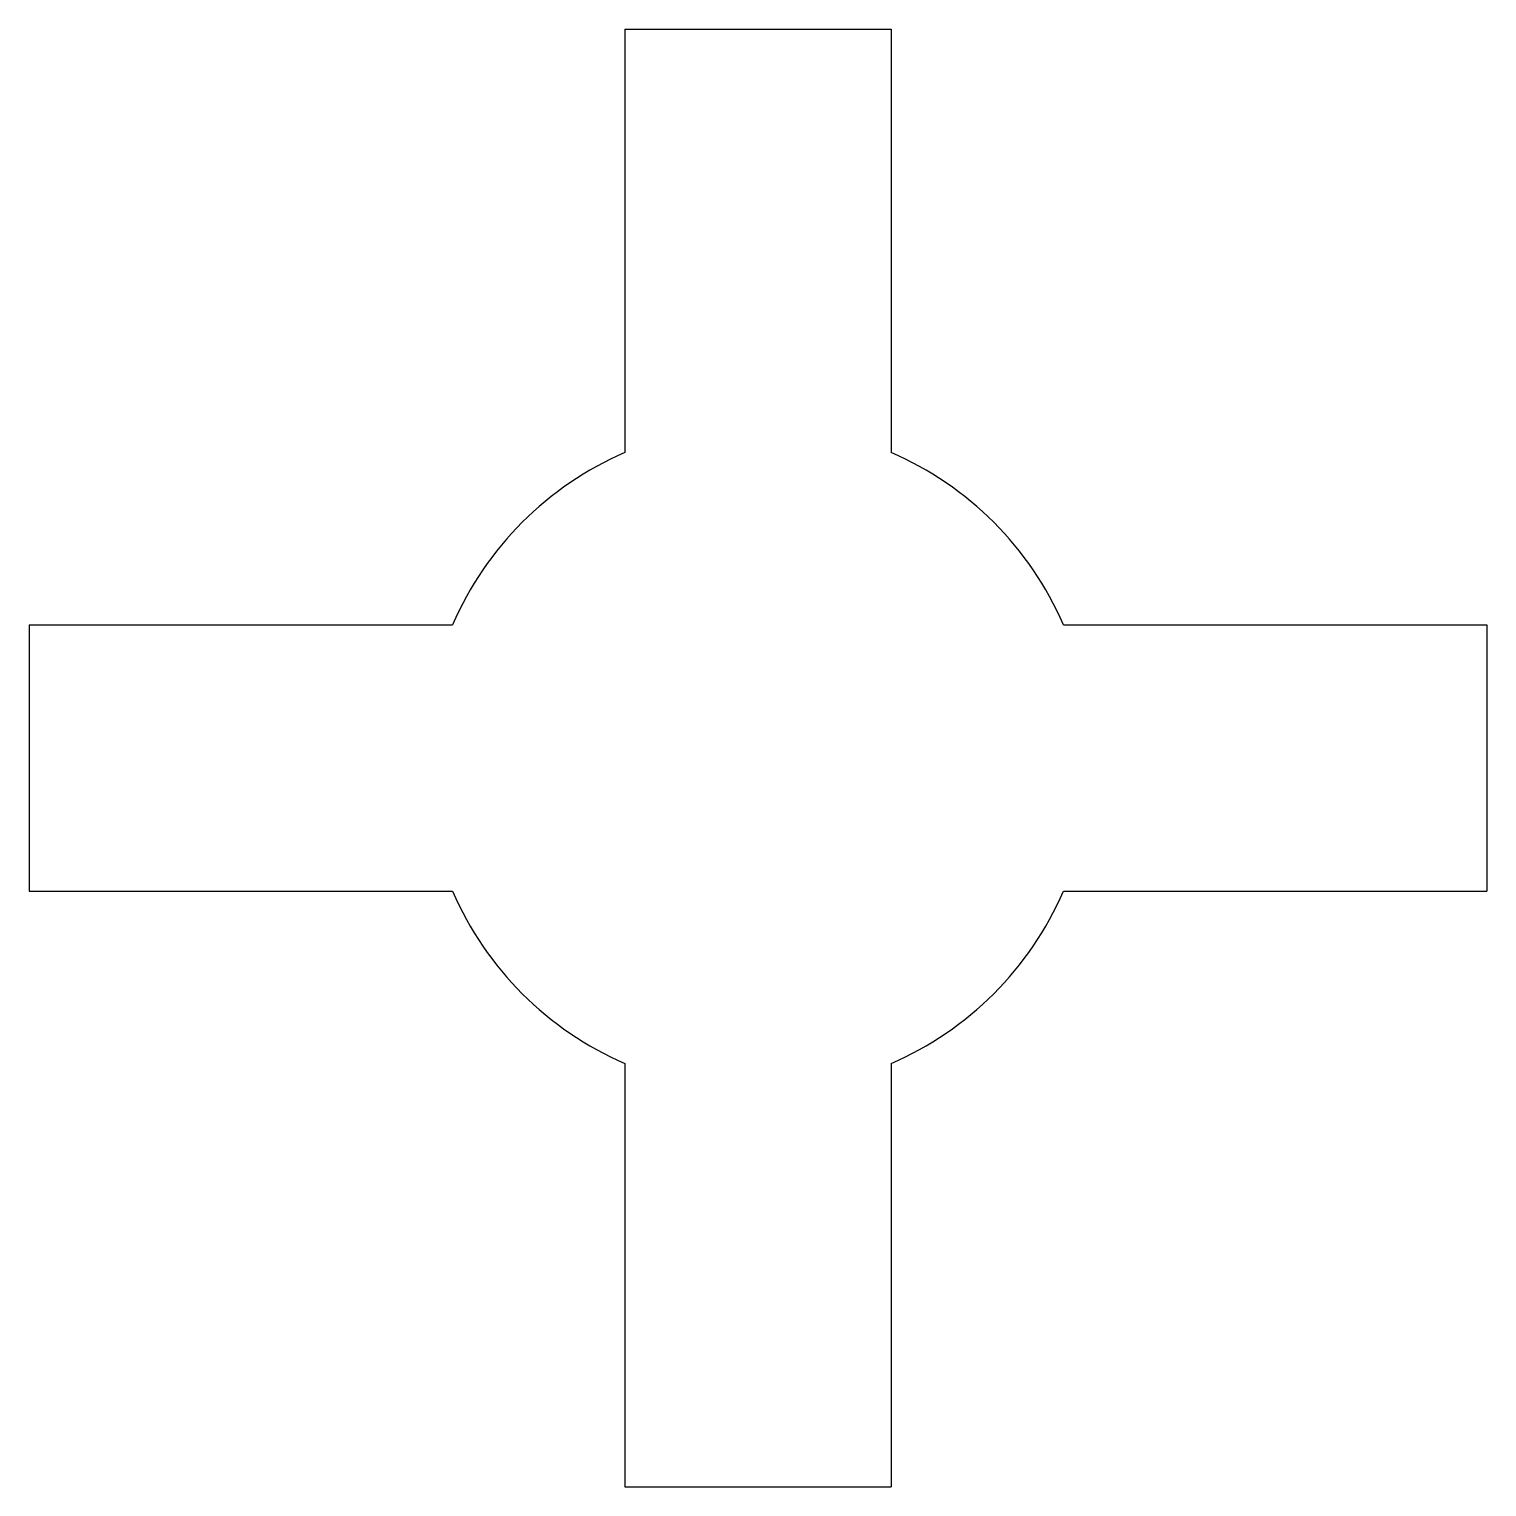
# Model space of a CAD drawing. Header units: millimetres. Extents: x 0 to 164, y 0 to 164.
import ezdxf

# ---------------------------------------------------------------- set-up
doc = ezdxf.new("R2010")
doc.units = ezdxf.units.MM
doc.layers.add('DXF_tmp', color=7, linetype='CONTINUOUS')

msp = doc.modelspace()

# ---------------------------------------------------------------- linework, layer by layer
at = {"layer": 'DXF_tmp'}
for p, q in [((67, 164), (97, 164)), ((67, 164), (67, 116.37)), ((97, 164), (97, 116.37)), ((0, 97), (47.63, 97)), ((0, 97), (0, 67)), ((116.37, 97), (164, 97)), ((164, 97), (164, 67)), ((0, 67), (47.63, 67)), ((116.37, 67), (164, 67)), ((67, 47.63), (67, 0)), ((97, 47.63), (97, 0)), ((67, 0), (97, 0))]:
    msp.add_line(p, q, dxfattribs=at)
for start, end in [(113.5782, 156.4218), (23.5782, 66.4218), (-156.4218, -113.5782), (-66.4218, -23.5782)]:
    msp.add_arc((82, 82), 37.5, start, end, dxfattribs=at)

doc.saveas('drawing.dxf')
